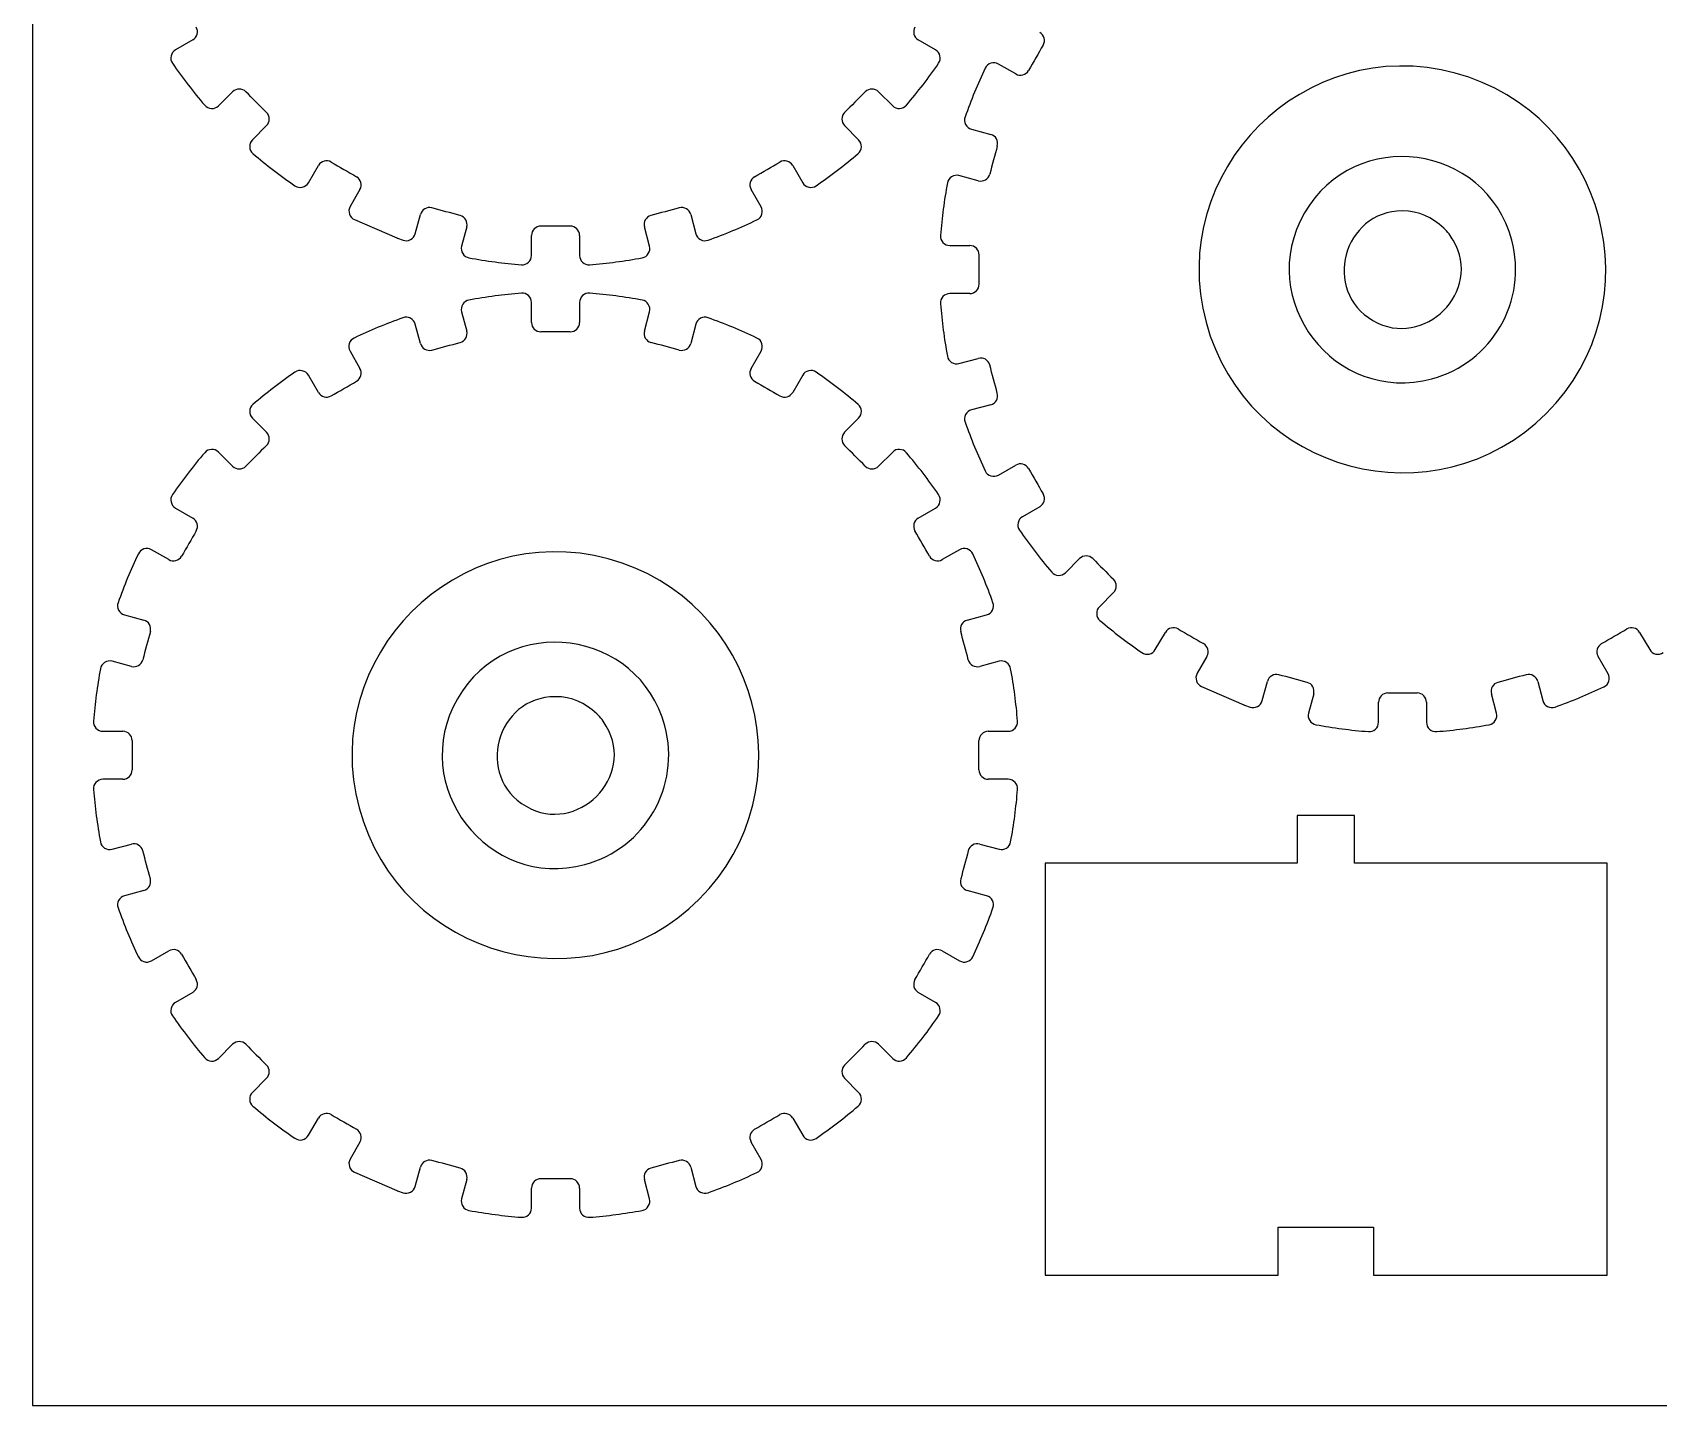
# Model space of a CAD drawing. Extents: x 827 to 1399, y 525 to 1105.
# Drawn here: x 829.5 to 916.3, y 525.4 to 598.8 of the extents above; entities that cross this region are included whole.
import ezdxf

# ---------------------------------------------------------------- set-up
doc = ezdxf.new("R2010")
doc.units = 0
doc.layers.get('0').update_dxf_attribs({"linetype": 'CONTINUOUS'})

msp = doc.modelspace()

# ---------------------------------------------------------------- linework, layer by layer
at = {"color": 1}
for p, q in [((829.465449, 1105.441268), (829.465449, 525.441268)), ((829.465449, 525.441268), (1399.465449, 525.441268))]:
    msp.add_line(p, q, dxfattribs=at)
at = {"color": 3}
for p, q in [((838.024849, 598.373468), (837.102449, 597.836868)), ((877.697749, 597.836768), (876.775249, 598.373468)), ((881.980949, 596.552368), (881.054749, 597.082968)), ((839.393649, 594.850968), (840.150749, 595.603068)), ((874.649349, 595.603068), (875.406549, 594.850868)), ((841.963349, 593.790468), (841.211149, 593.033168)), ((873.588949, 593.033268), (872.836749, 593.790468)), ((879.614649, 593.605868), (880.644649, 593.326068)), ((844.197149, 590.742168), (844.733949, 591.664568)), ((870.066249, 591.664568), (870.603049, 590.742168)), ((879.981049, 590.850068), (878.949249, 591.122868)), ((846.953849, 590.382868), (846.435149, 589.477568)), ((868.376749, 589.456868), (867.846249, 590.382968)), ((849.900349, 588.016468), (850.180149, 589.046568)), ((864.619949, 589.046568), (864.899749, 588.016668)), ((846.669649, 588.770568), (848.921849, 587.791068)), ((852.656149, 588.383068), (852.383349, 587.351068)), ((862.416849, 587.351068), (862.143949, 588.383068)), ((848.958449, 587.776868), (849.255049, 587.674768)), ((856.114749, 586.859968), (856.118249, 587.927168)), ((858.681749, 587.927268), (858.685349, 586.859968)), ((878.458049, 587.391468), (879.525249, 587.387868)), ((879.525149, 584.824468), (878.458049, 584.820968)), ((852.383349, 583.854868), (852.656249, 582.822868)), ((856.118249, 583.278768), (856.114749, 584.346068)), ((858.685349, 584.346068), (858.681749, 583.278668)), ((862.143949, 582.822868), (862.416849, 583.854868)), ((850.180149, 582.159268), (849.900349, 583.189368)), ((864.899649, 583.189568), (864.619949, 582.159368)), ((846.423149, 581.749168), (846.953849, 580.823068)), ((867.846249, 580.823068), (868.376749, 581.749168)), ((878.949249, 581.089468), (879.981149, 581.362268)), ((844.733849, 579.541468), (844.197249, 580.463868)), ((870.603049, 580.463968), (870.066349, 579.541468)), ((880.644549, 578.886268), (879.614649, 578.606668)), ((841.211149, 578.172868), (841.963349, 577.415568)), ((872.836749, 577.415468), (873.589049, 578.172868)), ((840.150749, 575.602968), (839.393649, 576.355068)), ((875.406549, 576.355168), (874.649349, 575.602968)), ((881.054749, 575.129368), (881.980949, 575.659968)), ((837.102449, 573.369168), (838.024849, 572.832568)), ((876.775249, 572.832568), (877.697749, 573.369268)), ((883.262549, 573.439968), (882.340149, 572.903368)), ((836.743249, 570.612468), (835.817049, 571.143068)), ((878.983149, 571.143168), (878.057049, 570.612568)), ((884.631349, 569.917468), (885.388449, 570.669568)), ((887.201049, 568.856968), (886.448849, 568.099668)), ((834.376949, 567.665968), (835.406949, 567.386168)), ((879.393149, 567.386168), (880.423149, 567.665968)), ((889.434849, 565.808668), (889.971649, 566.731068)), ((915.303949, 566.731068), (915.840749, 565.808668)), ((892.191549, 565.449368), (891.672849, 564.544068)), ((913.614449, 564.523368), (913.083949, 565.449468)), ((834.743349, 564.910168), (833.711549, 565.182968)), ((881.088549, 565.182968), (880.056749, 564.910168)), ((891.907349, 563.837068), (894.159549, 562.857568)), ((895.138049, 563.082968), (895.417849, 564.113068)), ((909.857649, 564.113068), (910.137449, 563.083168)), ((894.196149, 562.843368), (894.492749, 562.741268)), ((897.893849, 563.449568), (897.621049, 562.417568)), ((901.352449, 561.926468), (901.355949, 562.993668)), ((903.919449, 562.993768), (903.923049, 561.926468)), ((907.654549, 562.417568), (907.381649, 563.449568)), ((833.220349, 561.451568), (834.287549, 561.447968)), ((880.512449, 561.447968), (881.579749, 561.451568)), ((834.287449, 558.884568), (833.220349, 558.881068)), ((881.579749, 558.881068), (880.512549, 558.884568)), ((897.009249, 556.954168), (897.009249, 554.404068)), ((900.069349, 556.954168), (897.009249, 556.954168)), ((900.069349, 554.404068), (900.069349, 556.954168)), ((833.711549, 555.149568), (834.743449, 555.422368)), ((880.056649, 555.422368), (881.088549, 555.149568)), ((897.009249, 554.404068), (883.547349, 554.404068)), ((883.547349, 554.404068), (883.547349, 532.404968)), ((913.565949, 554.404068), (900.069349, 554.404068)), ((913.565949, 532.404968), (913.565949, 554.404068)), ((835.406849, 552.946368), (834.376949, 552.666768)), ((880.423149, 552.666768), (879.393249, 552.946368)), ((835.817049, 549.189468), (836.743249, 549.720068)), ((878.056849, 549.720068), (878.983049, 549.189468)), ((838.024849, 547.500068), (837.102449, 546.963468)), ((877.697749, 546.963368), (876.775249, 547.500068)), ((839.393649, 543.977568), (840.150749, 544.729668)), ((874.649349, 544.729668), (875.406549, 543.977468)), ((841.963349, 542.917068), (841.211149, 542.159768)), ((873.588949, 542.159868), (872.836749, 542.917068)), ((844.197149, 539.868768), (844.733949, 540.791168)), ((870.066249, 540.791168), (870.603049, 539.868768)), ((846.953849, 539.509468), (846.435149, 538.604168)), ((868.376749, 538.583468), (867.846249, 539.509568)), ((846.669649, 537.897168), (848.921849, 536.917668)), ((849.900349, 537.143068), (850.180149, 538.173168)), ((864.619949, 538.173168), (864.899749, 537.143268)), ((848.958449, 536.903468), (849.255049, 536.801368)), ((852.656149, 537.509668), (852.383349, 536.477668)), ((856.114749, 535.986568), (856.118249, 537.053768)), ((858.681749, 537.053868), (858.685349, 535.986568)), ((862.416849, 536.477668), (862.143949, 537.509668)), ((895.989249, 534.955168), (901.089249, 534.955268)), ((895.989249, 532.405168), (895.989249, 534.955168)), ((901.089249, 534.955268), (901.089349, 532.405268)), ((883.547349, 532.404968), (895.989249, 532.405168)), ((901.089349, 532.405268), (913.565949, 532.404968))]:
    msp.add_line(p, q, dxfattribs=at)
for points in [[(838.024849, 598.373468), (838.262449, 598.511668), (838.343849, 598.817668), (838.206449, 599.055668)], [(876.593649, 599.055668), (876.456249, 598.817668), (876.537649, 598.511668), (876.775249, 598.373468)], [(883.444149, 598.090268), (883.581549, 598.328268), (883.500149, 598.634268), (883.262549, 598.772468)], [(836.866149, 597.514168), (836.833449, 597.368568), (836.857449, 597.244268), (836.941949, 597.121368)], [(837.102449, 597.836868), (836.973349, 597.761768), (836.898849, 597.659868), (836.866149, 597.514168)], [(877.934049, 597.514068), (877.901349, 597.659768), (877.826849, 597.761668), (877.697749, 597.836768)], [(877.858149, 597.121168), (877.942749, 597.244168), (877.966749, 597.368468), (877.934049, 597.514068)], [(883.444149, 598.090268), (883.183549, 597.638968), (882.923049, 597.187568), (882.662449, 596.736268)], [(836.941949, 597.121368), (837.475849, 596.345268), (838.049349, 595.597468), (838.660949, 594.881068)], [(876.139149, 594.880968), (876.750749, 595.597268), (877.324449, 596.345068), (877.858149, 597.121168)], [(880.354849, 596.864368), (879.949549, 596.014068), (879.589249, 595.143168), (879.274349, 594.255468)], [(880.656949, 597.126468), (880.514449, 597.081868), (880.419049, 596.999168), (880.354849, 596.864368)], [(881.054749, 597.082968), (880.925149, 597.157268), (880.799549, 597.170968), (880.656949, 597.126468)], [(881.980949, 596.552368), (882.219349, 596.415768), (882.525049, 596.498268), (882.662449, 596.736268)], [(840.856749, 595.601968), (840.662349, 595.796268), (840.345749, 595.796768), (840.150749, 595.603068)], [(874.649349, 595.603068), (874.454349, 595.796768), (874.137749, 595.796268), (873.943349, 595.601968)], [(838.660949, 594.881068), (838.757949, 594.767468), (838.871449, 594.712168), (839.020749, 594.706068)], [(841.962249, 594.496468), (841.593749, 594.864968), (841.225249, 595.233468), (840.856749, 595.601968)], [(873.943349, 595.601968), (873.574849, 595.233468), (873.206349, 594.864968), (872.837849, 594.496468)], [(875.779449, 594.705968), (875.928649, 594.712068), (876.042149, 594.767268), (876.139149, 594.880968)], [(839.020749, 594.706068), (839.168949, 594.699968), (839.288449, 594.746468), (839.393649, 594.850968)], [(841.963349, 593.790468), (842.157049, 593.985468), (842.156549, 594.302068), (841.962249, 594.496468)], [(872.837849, 594.496468), (872.643549, 594.302068), (872.643049, 593.985468), (872.836749, 593.790468)], [(875.406549, 594.850868), (875.511749, 594.746368), (875.631249, 594.699868), (875.779449, 594.705968)], [(879.274349, 594.255468), (879.224449, 594.114668), (879.233449, 593.988768), (879.302649, 593.856468)], [(879.302649, 593.856468), (879.371949, 593.724068), (879.470449, 593.645068), (879.614649, 593.605868)], [(880.996549, 592.714168), (881.067649, 592.979568), (880.909849, 593.254068), (880.644649, 593.326068)], [(841.211149, 593.033168), (841.106649, 592.927968), (841.060249, 592.808468), (841.066349, 592.660268)], [(841.066349, 592.660268), (841.072449, 592.511068), (841.127749, 592.397568), (841.241349, 592.300568)], [(841.241349, 592.300568), (841.957749, 591.688968), (842.705549, 591.115368), (843.481649, 590.581668)], [(871.318549, 590.581568), (872.094649, 591.115468), (872.842449, 591.689068), (873.558849, 592.300568)], [(873.558849, 592.300568), (873.672449, 592.397568), (873.727749, 592.511168), (873.733849, 592.660368)], [(873.733849, 592.660368), (873.739949, 592.808568), (873.693449, 592.928068), (873.588949, 593.033268)], [(880.996549, 592.714168), (880.861549, 592.210768), (880.726649, 591.707368), (880.591849, 591.204068)], [(845.416049, 591.846068), (845.178049, 591.983468), (844.872149, 591.902068), (844.733949, 591.664568)], [(845.416049, 591.846068), (845.867349, 591.585568), (846.318649, 591.324968), (846.769949, 591.064568)], [(868.030249, 591.064568), (868.481549, 591.324968), (868.932849, 591.585568), (869.384149, 591.846068)], [(870.066249, 591.664568), (869.928049, 591.902068), (869.622149, 591.983468), (869.384149, 591.846068)], [(843.481649, 590.581668), (843.604549, 590.497068), (843.728849, 590.472968), (843.874449, 590.505668)], [(843.874449, 590.505668), (844.020249, 590.538368), (844.121949, 590.613068), (844.197149, 590.742168)], [(846.953849, 590.382868), (847.090549, 590.621368), (847.008049, 590.927168), (846.769949, 591.064568)], [(868.030249, 591.064568), (867.792149, 590.927168), (867.709649, 590.621368), (867.846249, 590.382968)], [(870.603049, 590.742168), (870.678249, 590.613068), (870.779949, 590.538368), (870.925749, 590.505668)], [(870.925749, 590.505668), (871.071349, 590.472968), (871.195649, 590.497068), (871.318549, 590.581568)], [(878.329849, 590.730468), (878.158349, 589.804268), (878.035449, 588.869868), (877.961249, 587.930868)], [(878.553949, 591.061868), (878.427749, 590.981968), (878.356949, 590.877368), (878.329849, 590.730468)], [(878.949249, 591.122868), (878.804949, 591.161068), (878.680049, 591.141768), (878.553949, 591.061868)], [(879.981049, 590.850068), (880.246749, 590.779868), (880.520649, 590.938568), (880.591849, 591.204068)], [(846.435149, 589.477568), (846.359449, 589.345368), (846.346549, 589.216268), (846.394449, 589.071668)], [(846.394449, 589.071668), (846.442449, 588.926968), (846.529849, 588.831368), (846.669649, 588.770568)], [(850.791949, 589.398468), (850.526549, 589.469568), (850.252149, 589.311668), (850.180149, 589.046568)], [(852.302149, 588.993868), (851.798849, 589.128768), (851.295449, 589.263668), (850.791949, 589.398468)], [(852.656149, 588.383068), (852.726349, 588.648768), (852.567649, 588.922668), (852.302149, 588.993868)], [(862.497949, 588.993868), (862.232449, 588.922668), (862.073749, 588.648768), (862.143949, 588.383068)], [(864.008049, 589.398468), (863.504649, 589.263668), (863.001349, 589.128768), (862.497949, 588.993868)], [(864.619949, 589.046568), (864.547949, 589.311668), (864.273549, 589.469568), (864.008049, 589.398468)], [(868.158149, 588.756868), (868.292949, 588.821168), (868.375649, 588.916668), (868.420249, 589.059268)], [(868.420249, 589.059268), (868.464749, 589.201768), (868.450949, 589.327268), (868.376749, 589.456868)], [(849.651849, 587.705568), (849.783149, 587.775168), (849.861349, 587.873068), (849.900349, 588.016468)], [(856.618249, 588.425568), (856.343449, 588.425568), (856.119149, 588.202068), (856.118249, 587.927168)], [(858.181749, 588.425568), (857.660549, 588.425568), (857.139449, 588.425568), (856.618249, 588.425568)], [(858.681749, 587.927268), (858.680849, 588.202068), (858.456549, 588.425568), (858.181749, 588.425568)], [(864.899749, 588.016668), (864.938949, 587.872468), (865.018049, 587.773968), (865.150349, 587.704668)], [(865.549349, 587.676468), (866.437149, 587.991168), (867.307849, 588.351568), (868.158149, 588.756868)], [(877.961249, 587.930868), (877.949549, 587.781968), (877.990749, 587.662668), (878.091949, 587.552768)], [(848.921849, 587.791068), (848.933949, 587.785768), (848.945949, 587.781168), (848.958449, 587.776868)], [(849.255049, 587.674768), (849.395549, 587.626368), (849.520549, 587.636068), (849.651849, 587.705568)], [(852.383349, 587.351068), (852.345249, 587.206768), (852.364449, 587.081868), (852.444349, 586.955768)], [(862.355849, 586.955568), (862.435749, 587.081768), (862.455049, 587.206668), (862.416849, 587.351068)], [(865.150349, 587.704668), (865.282649, 587.635368), (865.408549, 587.626468), (865.549349, 587.676468)], [(878.091949, 587.552768), (878.193149, 587.442968), (878.308649, 587.391968), (878.458049, 587.391468)], [(880.023549, 586.887868), (880.023549, 587.162668), (879.800049, 587.386968), (879.525249, 587.387868)], [(852.444349, 586.955768), (852.524249, 586.829568), (852.628849, 586.758768), (852.775749, 586.731668)], [(852.775749, 586.731668), (853.701949, 586.560168), (854.636349, 586.437368), (855.575349, 586.363168)], [(855.575349, 586.363168), (855.724249, 586.351468), (855.843649, 586.392668), (855.953549, 586.493868)], [(855.953549, 586.493868), (856.063349, 586.595068), (856.114249, 586.710668), (856.114749, 586.859968)], [(858.685349, 586.859968), (858.685849, 586.710668), (858.736849, 586.595068), (858.846649, 586.493868)], [(858.846649, 586.493868), (858.956549, 586.392668), (859.075849, 586.351468), (859.224749, 586.363168)], [(859.224749, 586.363168), (860.163749, 586.437368), (861.098149, 586.560268), (862.024349, 586.731668)], [(862.024349, 586.731668), (862.171249, 586.758768), (862.275949, 586.829468), (862.355849, 586.955568)], [(880.023549, 585.324468), (880.023549, 585.845568), (880.023549, 586.366768), (880.023549, 586.887868)], [(852.775749, 584.474268), (852.628849, 584.447168), (852.524249, 584.376368), (852.444349, 584.250168)], [(855.575349, 584.842868), (854.636349, 584.768668), (853.701949, 584.645768), (852.775749, 584.474268)], [(855.953549, 584.712168), (855.843649, 584.813368), (855.724249, 584.854568), (855.575349, 584.842868)], [(856.114749, 584.346068), (856.114249, 584.495368), (856.063349, 584.610968), (855.953549, 584.712168)], [(858.846649, 584.712168), (858.736849, 584.610968), (858.685849, 584.495368), (858.685349, 584.346068)], [(859.224749, 584.842868), (859.075849, 584.854568), (858.956549, 584.813368), (858.846649, 584.712168)], [(862.024449, 584.474268), (861.098249, 584.645768), (860.163849, 584.768668), (859.224749, 584.842868)], [(862.355849, 584.250168), (862.275949, 584.376368), (862.171349, 584.447168), (862.024449, 584.474268)], [(878.092049, 584.659768), (877.990849, 584.549868), (877.949549, 584.430568), (877.961249, 584.281668)], [(878.458049, 584.820968), (878.308749, 584.820468), (878.193149, 584.769568), (878.092049, 584.659768)], [(879.525149, 584.824468), (879.800049, 584.825368), (880.023549, 585.049668), (880.023549, 585.324468)], [(852.444349, 584.250168), (852.364449, 584.124168), (852.345149, 583.999168), (852.383349, 583.854868)], [(862.416849, 583.854868), (862.455049, 583.999168), (862.435749, 584.124168), (862.355849, 584.250168)], [(877.961249, 584.281668), (878.035449, 583.342568), (878.158349, 582.408168), (878.329849, 581.481868)], [(849.250849, 583.529568), (848.363049, 583.214768), (847.492149, 582.854468), (846.641949, 582.449168)], [(849.649849, 583.501368), (849.517549, 583.570668), (849.391549, 583.579568), (849.250849, 583.529568)], [(849.900349, 583.189368), (849.861149, 583.333568), (849.782149, 583.432068), (849.649849, 583.501368)], [(852.302249, 582.212068), (852.567749, 582.283268), (852.726449, 582.557168), (852.656249, 582.822868)], [(856.118249, 583.278768), (856.119149, 583.003868), (856.343449, 582.780368), (856.618249, 582.780368)], [(858.181749, 582.780368), (857.660549, 582.780368), (857.139449, 582.780368), (856.618249, 582.780368)], [(858.181749, 582.780368), (858.456549, 582.780368), (858.680849, 583.003868), (858.681749, 583.278668)], [(862.143949, 582.822868), (862.073749, 582.557168), (862.232449, 582.283268), (862.497949, 582.212068)], [(865.150349, 583.501468), (865.018049, 583.432168), (864.938849, 583.333768), (864.899649, 583.189568)], [(865.549349, 583.529668), (865.408649, 583.579668), (865.282649, 583.570768), (865.150349, 583.501468)], [(868.158049, 582.449168), (867.307849, 582.854468), (866.437049, 583.214968), (865.549349, 583.529668)], [(846.379749, 582.146868), (846.335249, 582.004268), (846.348949, 581.878668), (846.423149, 581.749168)], [(846.641949, 582.449168), (846.507049, 582.384868), (846.424349, 582.289368), (846.379749, 582.146868)], [(850.180149, 582.159268), (850.252149, 581.894168), (850.526649, 581.736268), (850.792049, 581.807368)], [(850.792049, 581.807368), (851.295449, 581.942268), (851.798849, 582.077168), (852.302249, 582.212068)], [(864.008049, 581.807368), (863.504649, 581.942368), (863.001249, 582.077268), (862.497949, 582.212068)], [(864.008049, 581.807368), (864.273449, 581.736268), (864.547949, 581.894168), (864.619949, 582.159368)], [(868.420249, 582.146768), (868.375649, 582.289368), (868.292949, 582.384868), (868.158049, 582.449168)], [(868.376749, 581.749168), (868.450949, 581.878668), (868.464749, 582.004368), (868.420249, 582.146768)], [(878.329849, 581.481868), (878.356949, 581.334968), (878.427749, 581.230368), (878.553949, 581.150468)], [(878.553949, 581.150468), (878.680049, 581.070568), (878.804949, 581.051268), (878.949249, 581.089468)], [(880.591949, 581.008268), (880.520749, 581.273768), (880.246849, 581.432468), (879.981149, 581.362268)], [(880.996549, 579.498168), (880.861649, 580.001568), (880.726849, 580.504968), (880.591949, 581.008268)], [(843.481749, 580.624368), (842.705649, 580.090568), (841.957749, 579.517068), (841.241349, 578.905468)], [(843.874449, 580.700268), (843.728949, 580.732968), (843.604649, 580.708968), (843.481749, 580.624368)], [(844.197249, 580.463868), (844.122149, 580.592968), (844.020249, 580.667568), (843.874449, 580.700268)], [(845.416049, 579.359868), (845.867349, 579.620368), (846.318649, 579.880868), (846.770049, 580.141468)], [(846.770049, 580.141468), (847.008049, 580.278868), (847.090549, 580.584568), (846.953849, 580.823068)], [(867.846249, 580.823068), (867.709749, 580.584668), (867.792149, 580.278968), (868.030149, 580.141568)], [(868.030149, 580.141568), (868.481449, 579.880968), (868.932849, 579.620368), (869.384149, 579.359868)], [(870.925749, 580.700368), (870.780049, 580.667668), (870.678149, 580.592968), (870.603049, 580.463968)], [(871.318549, 580.624468), (871.195649, 580.708968), (871.071349, 580.733068), (870.925749, 580.700368)], [(873.558849, 578.905468), (872.842449, 579.516968), (872.094649, 580.090568), (871.318549, 580.624468)], [(844.733849, 579.541468), (844.872049, 579.303868), (845.178049, 579.222468), (845.416049, 579.359868)], [(869.384149, 579.359868), (869.622149, 579.222468), (869.928149, 579.303868), (870.066349, 579.541468)], [(880.644549, 578.886268), (880.909749, 578.958268), (881.067649, 579.232768), (880.996549, 579.498168)], [(841.066349, 578.545768), (841.060249, 578.397568), (841.106649, 578.278068), (841.211149, 578.172868)], [(841.241349, 578.905468), (841.127749, 578.808468), (841.072449, 578.694968), (841.066349, 578.545768)], [(873.733849, 578.545768), (873.727749, 578.694968), (873.672449, 578.808468), (873.558849, 578.905468)], [(873.589049, 578.172868), (873.693549, 578.278068), (873.739949, 578.397568), (873.733849, 578.545768)], [(879.614649, 578.606668), (879.470449, 578.567468), (879.371949, 578.488368), (879.302649, 578.356068)], [(879.302649, 578.356068), (879.233349, 578.223768), (879.224449, 578.097768), (879.274449, 577.956968)], [(879.274449, 577.956968), (879.589249, 577.069168), (879.949549, 576.198268), (880.354849, 575.347968)], [(841.962249, 576.709568), (841.593749, 576.341068), (841.225249, 575.972568), (840.856749, 575.604068)], [(841.962249, 576.709568), (842.156549, 576.903968), (842.157049, 577.220568), (841.963349, 577.415568)], [(872.836749, 577.415468), (872.643049, 577.220468), (872.643549, 576.903768), (872.837949, 576.709468)], [(873.943349, 575.604068), (873.574949, 575.972568), (873.206449, 576.341068), (872.837949, 576.709468)], [(838.661049, 576.324968), (838.049449, 575.608668), (837.475849, 574.860768), (836.942049, 574.084668)], [(839.020749, 576.499968), (838.871549, 576.493868), (838.758049, 576.438668), (838.661049, 576.324968)], [(839.393649, 576.355068), (839.288449, 576.459568), (839.168949, 576.506068), (839.020749, 576.499968)], [(875.779449, 576.500068), (875.631249, 576.506168), (875.511749, 576.459668), (875.406549, 576.355168)], [(876.139249, 576.325068), (876.042149, 576.438668), (875.928649, 576.493968), (875.779449, 576.500068)], [(877.858249, 574.084768), (877.324349, 574.860868), (876.750849, 575.608768), (876.139249, 576.325068)], [(882.662449, 575.476068), (882.525049, 575.714068), (882.219349, 575.796468), (881.980949, 575.659968)], [(840.150749, 575.602968), (840.345749, 575.409268), (840.662349, 575.409768), (840.856749, 575.604068)], [(873.943349, 575.604068), (874.137749, 575.409768), (874.454349, 575.409268), (874.649349, 575.602968)], [(880.354849, 575.347968), (880.419049, 575.213168), (880.514449, 575.130468), (880.656949, 575.085868)], [(880.656949, 575.085868), (880.799449, 575.041368), (880.925149, 575.055068), (881.054749, 575.129368)], [(882.662449, 575.476068), (882.923049, 575.024768), (883.183549, 574.573468), (883.444149, 574.122168)], [(836.942049, 574.084668), (836.857449, 573.961768), (836.833449, 573.837468), (836.866149, 573.691868)], [(877.934149, 573.691968), (877.966849, 573.837568), (877.942749, 573.961868), (877.858249, 574.084768)], [(883.262549, 573.439968), (883.500149, 573.578168), (883.581549, 573.884168), (883.444149, 574.122168)], [(836.866149, 573.691868), (836.898849, 573.546068), (836.973349, 573.444268), (837.102449, 573.369168)], [(877.697749, 573.369268), (877.826749, 573.444368), (877.901449, 573.546268), (877.934149, 573.691968)], [(838.206449, 572.150368), (838.343849, 572.388368), (838.262449, 572.694368), (838.024849, 572.832568)], [(876.775249, 572.832568), (876.537649, 572.694368), (876.456249, 572.388368), (876.593649, 572.150368)], [(882.103849, 572.580668), (882.071149, 572.435068), (882.095149, 572.310768), (882.179649, 572.187868)], [(882.340149, 572.903368), (882.211049, 572.828268), (882.136549, 572.726368), (882.103849, 572.580668)], [(838.206449, 572.150368), (837.945849, 571.699068), (837.685349, 571.247668), (837.424749, 570.796368)], [(877.375449, 570.796368), (877.114849, 571.247668), (876.854249, 571.699068), (876.593649, 572.150368)], [(882.179649, 572.187868), (882.713549, 571.411768), (883.287049, 570.663968), (883.898649, 569.947568)], [(835.117149, 570.924468), (834.711849, 570.074168), (834.351549, 569.203268), (834.036649, 568.315568)], [(835.419249, 571.186568), (835.276749, 571.141968), (835.181349, 571.059268), (835.117149, 570.924468)], [(835.817049, 571.143068), (835.687449, 571.217368), (835.561849, 571.231068), (835.419249, 571.186568)], [(836.743249, 570.612468), (836.981649, 570.475868), (837.287349, 570.558368), (837.424749, 570.796368)], [(877.375449, 570.796368), (877.512849, 570.558368), (877.818549, 570.475868), (878.057049, 570.612568)], [(879.380849, 571.186568), (879.238249, 571.231068), (879.112649, 571.217368), (878.983149, 571.143168)], [(879.682949, 570.924468), (879.618749, 571.059268), (879.523349, 571.141968), (879.380849, 571.186568)], [(880.763449, 568.315568), (880.448549, 569.203268), (880.088249, 570.074168), (879.682949, 570.924468)], [(886.094449, 570.668468), (885.900049, 570.862768), (885.583449, 570.863268), (885.388449, 570.669568)], [(886.094449, 570.668468), (886.462949, 570.299968), (886.831449, 569.931468), (887.199949, 569.562968)], [(883.898649, 569.947568), (883.995649, 569.833968), (884.109149, 569.778668), (884.258449, 569.772568)], [(884.258449, 569.772568), (884.406649, 569.766468), (884.526149, 569.812968), (884.631349, 569.917468)], [(887.201049, 568.856968), (887.394749, 569.051968), (887.394249, 569.368568), (887.199949, 569.562968)], [(834.036649, 568.315568), (833.986749, 568.174768), (833.995749, 568.048868), (834.064949, 567.916568)], [(880.735149, 567.916568), (880.804349, 568.048868), (880.813349, 568.174768), (880.763449, 568.315568)], [(886.448849, 568.099668), (886.344349, 567.994468), (886.297949, 567.874968), (886.304049, 567.726768)], [(834.064949, 567.916568), (834.134249, 567.784168), (834.232749, 567.705168), (834.376949, 567.665968)], [(835.758849, 566.774268), (835.829949, 567.039668), (835.672149, 567.314168), (835.406949, 567.386168)], [(879.393149, 567.386168), (879.127949, 567.314168), (878.970149, 567.039668), (879.041249, 566.774268)], [(880.423149, 567.665968), (880.567349, 567.705168), (880.665849, 567.784168), (880.735149, 567.916568)], [(886.304049, 567.726768), (886.310149, 567.577568), (886.365449, 567.464068), (886.479049, 567.367068)], [(886.479049, 567.367068), (887.195449, 566.755468), (887.943249, 566.181868), (888.719349, 565.648168)], [(835.758849, 566.774268), (835.623849, 566.270868), (835.488949, 565.767468), (835.354149, 565.264168)], [(879.445949, 565.264168), (879.311149, 565.767468), (879.176249, 566.270868), (879.041249, 566.774268)], [(890.653749, 566.912568), (890.415749, 567.049968), (890.109849, 566.968568), (889.971649, 566.731068)], [(890.653749, 566.912568), (891.105049, 566.652068), (891.556349, 566.391468), (892.007649, 566.131068)], [(913.267949, 566.131068), (913.719249, 566.391468), (914.170549, 566.652068), (914.621849, 566.912568)], [(915.303949, 566.731068), (915.165749, 566.968568), (914.859849, 567.049968), (914.621849, 566.912568)], [(888.719349, 565.648168), (888.842249, 565.563568), (888.966549, 565.539468), (889.112149, 565.572168)], [(889.112149, 565.572168), (889.257949, 565.604868), (889.359649, 565.679568), (889.434849, 565.808668)], [(892.191549, 565.449368), (892.328249, 565.687868), (892.245749, 565.993668), (892.007649, 566.131068)], [(913.267949, 566.131068), (913.029849, 565.993668), (912.947349, 565.687868), (913.083949, 565.449468)], [(915.840749, 565.808668), (915.915949, 565.679568), (916.017649, 565.604868), (916.163449, 565.572168)], [(916.163449, 565.572168), (916.309049, 565.539468), (916.433349, 565.563568), (916.556249, 565.648068)], [(833.092149, 564.790568), (832.920649, 563.864368), (832.797749, 562.929968), (832.723549, 561.990968)], [(833.316249, 565.121968), (833.190049, 565.042068), (833.119249, 564.937468), (833.092149, 564.790568)], [(833.711549, 565.182968), (833.567249, 565.221168), (833.442349, 565.201868), (833.316249, 565.121968)], [(834.743349, 564.910168), (835.009049, 564.839968), (835.282949, 564.998668), (835.354149, 565.264168)], [(879.445949, 565.264168), (879.517149, 564.998668), (879.791049, 564.839968), (880.056749, 564.910168)], [(881.483849, 565.121968), (881.357749, 565.201868), (881.232849, 565.221168), (881.088549, 565.182968)], [(881.707949, 564.790568), (881.680849, 564.937468), (881.610049, 565.042068), (881.483849, 565.121968)], [(882.076549, 561.990868), (882.002349, 562.929968), (881.879449, 563.864368), (881.707949, 564.790568)], [(891.672849, 564.544068), (891.597149, 564.411868), (891.584249, 564.282768), (891.632149, 564.138168)], [(896.029649, 564.464968), (895.764249, 564.536068), (895.489849, 564.378168), (895.417849, 564.113068)], [(909.857649, 564.113068), (909.785649, 564.378168), (909.511249, 564.536068), (909.245749, 564.464968)], [(913.657949, 564.125768), (913.702449, 564.268268), (913.688649, 564.393768), (913.614449, 564.523368)], [(891.632149, 564.138168), (891.680149, 563.993468), (891.767549, 563.897868), (891.907349, 563.837068)], [(897.539849, 564.060368), (897.036549, 564.195268), (896.533149, 564.330168), (896.029649, 564.464968)], [(897.893849, 563.449568), (897.964049, 563.715268), (897.805349, 563.989168), (897.539849, 564.060368)], [(907.735649, 564.060368), (907.470149, 563.989168), (907.311449, 563.715268), (907.381649, 563.449568)], [(909.245749, 564.464968), (908.742349, 564.330168), (908.239049, 564.195268), (907.735649, 564.060368)], [(910.787049, 562.742968), (911.674849, 563.057668), (912.545549, 563.418068), (913.395849, 563.823368)], [(913.395849, 563.823368), (913.530649, 563.887668), (913.613349, 563.983168), (913.657949, 564.125768)], [(894.159549, 562.857568), (894.171649, 562.852268), (894.183649, 562.847668), (894.196149, 562.843368)], [(894.492749, 562.741268), (894.633249, 562.692868), (894.758249, 562.702568), (894.889549, 562.772068)], [(894.889549, 562.772068), (895.020849, 562.841668), (895.099049, 562.939568), (895.138049, 563.082968)], [(901.855949, 563.492068), (901.581149, 563.492068), (901.356849, 563.268568), (901.355949, 562.993668)], [(901.855949, 563.492068), (902.377149, 563.492068), (902.898249, 563.492068), (903.419449, 563.492068)], [(903.919449, 562.993768), (903.918549, 563.268568), (903.694249, 563.492068), (903.419449, 563.492068)], [(910.137449, 563.083168), (910.176649, 562.938968), (910.255749, 562.840468), (910.388049, 562.771168)], [(910.388049, 562.771168), (910.520349, 562.701868), (910.646249, 562.692968), (910.787049, 562.742968)], [(832.723549, 561.990968), (832.711849, 561.842068), (832.753049, 561.722768), (832.854249, 561.612868)], [(881.945949, 561.612968), (882.047049, 561.722768), (882.088249, 561.842068), (882.076549, 561.990868)], [(897.621049, 562.417568), (897.582949, 562.273268), (897.602149, 562.148368), (897.682049, 562.022268)], [(897.682049, 562.022268), (897.761949, 561.896068), (897.866549, 561.825268), (898.013449, 561.798168)], [(901.191249, 561.560368), (901.301049, 561.661568), (901.351949, 561.777168), (901.352449, 561.926468)], [(903.923049, 561.926468), (903.923549, 561.777168), (903.974549, 561.661568), (904.084349, 561.560368)], [(907.262049, 561.798168), (907.408949, 561.825268), (907.513649, 561.895968), (907.593549, 562.022068)], [(907.593549, 562.022068), (907.673449, 562.148268), (907.692749, 562.273168), (907.654549, 562.417568)], [(832.854249, 561.612868), (832.955449, 561.503068), (833.070949, 561.452068), (833.220349, 561.451568)], [(834.785849, 560.947968), (834.785849, 561.222768), (834.562349, 561.447068), (834.287549, 561.447968)], [(880.512449, 561.447968), (880.237649, 561.447068), (880.014149, 561.222768), (880.014149, 560.947968)], [(881.579749, 561.451568), (881.729149, 561.452068), (881.844649, 561.503068), (881.945949, 561.612968)], [(898.013449, 561.798168), (898.939649, 561.626668), (899.874049, 561.503868), (900.813049, 561.429668)], [(900.813049, 561.429668), (900.961949, 561.417968), (901.081349, 561.459168), (901.191249, 561.560368)], [(904.084349, 561.560368), (904.194249, 561.459168), (904.313549, 561.417968), (904.462449, 561.429668)], [(904.462449, 561.429668), (905.401449, 561.503868), (906.335849, 561.626768), (907.262049, 561.798168)], [(834.785849, 560.947968), (834.785849, 560.426868), (834.785849, 559.905668), (834.785849, 559.384568)], [(880.014149, 559.384568), (880.014149, 559.905668), (880.014149, 560.426868), (880.014149, 560.947968)], [(834.287449, 558.884568), (834.562349, 558.885468), (834.785849, 559.109768), (834.785849, 559.384568)], [(880.014149, 559.384568), (880.014149, 559.109768), (880.237649, 558.885468), (880.512549, 558.884568)], [(832.854349, 558.719868), (832.753149, 558.609968), (832.711849, 558.490668), (832.723549, 558.341768)], [(833.220349, 558.881068), (833.071049, 558.880568), (832.955449, 558.829668), (832.854349, 558.719868)], [(881.945749, 558.719868), (881.844649, 558.829668), (881.729049, 558.880568), (881.579749, 558.881068)], [(882.076549, 558.341768), (882.088249, 558.490668), (882.046949, 558.609968), (881.945749, 558.719868)], [(832.723549, 558.341768), (832.797749, 557.402668), (832.920649, 556.468268), (833.092149, 555.541968)], [(881.707949, 555.541968), (881.879449, 556.468268), (882.002349, 557.402668), (882.076549, 558.341768)], [(833.092149, 555.541968), (833.119249, 555.395068), (833.190049, 555.290468), (833.316249, 555.210568)], [(833.316249, 555.210568), (833.442349, 555.130668), (833.567249, 555.111368), (833.711549, 555.149568)], [(835.354249, 555.068368), (835.283049, 555.333868), (835.009149, 555.492568), (834.743449, 555.422368)], [(835.758849, 553.558268), (835.623949, 554.061668), (835.489149, 554.565068), (835.354249, 555.068368)], [(879.445849, 555.068368), (879.310949, 554.565068), (879.176149, 554.061668), (879.041249, 553.558268)], [(880.056649, 555.422368), (879.790949, 555.492568), (879.517049, 555.333868), (879.445849, 555.068368)], [(881.088549, 555.149568), (881.232849, 555.111368), (881.357749, 555.130668), (881.483849, 555.210568)], [(881.483849, 555.210568), (881.610049, 555.290468), (881.680849, 555.395068), (881.707949, 555.541968)], [(835.406849, 552.946368), (835.672049, 553.018368), (835.829949, 553.292868), (835.758849, 553.558268)], [(879.041249, 553.558268), (878.970149, 553.292868), (879.128049, 553.018368), (879.393249, 552.946368)], [(834.064949, 552.416168), (833.995649, 552.283868), (833.986749, 552.157868), (834.036749, 552.017068)], [(834.376949, 552.666768), (834.232749, 552.627568), (834.134249, 552.548468), (834.064949, 552.416168)], [(880.735149, 552.416168), (880.665849, 552.548468), (880.567349, 552.627568), (880.423149, 552.666768)], [(880.763349, 552.017068), (880.813349, 552.157868), (880.804449, 552.283768), (880.735149, 552.416168)], [(834.036749, 552.017068), (834.351549, 551.129268), (834.711849, 550.258368), (835.117149, 549.408068)], [(879.683049, 549.408168), (880.088349, 550.258368), (880.448649, 551.129268), (880.763349, 552.017068)], [(837.424749, 549.536168), (837.287349, 549.774168), (836.981649, 549.856568), (836.743249, 549.720068)], [(878.056849, 549.720068), (877.818449, 549.856668), (877.512649, 549.774168), (877.375349, 549.536168)], [(835.117149, 549.408068), (835.181349, 549.273268), (835.276749, 549.190568), (835.419249, 549.145968)], [(835.419249, 549.145968), (835.561749, 549.101468), (835.687449, 549.115168), (835.817049, 549.189468)], [(837.424749, 549.536168), (837.685349, 549.084868), (837.945849, 548.633568), (838.206449, 548.182268)], [(876.593649, 548.182268), (876.854249, 548.633568), (877.114849, 549.084868), (877.375349, 549.536168)], [(878.983049, 549.189468), (879.112549, 549.115268), (879.238249, 549.101468), (879.380649, 549.145968)], [(879.380649, 549.145968), (879.523249, 549.190568), (879.618749, 549.273268), (879.683049, 549.408168)], [(838.024849, 547.500068), (838.262449, 547.638268), (838.343849, 547.944268), (838.206449, 548.182268)], [(876.593649, 548.182268), (876.456249, 547.944268), (876.537649, 547.638268), (876.775249, 547.500068)], [(836.866149, 546.640768), (836.833449, 546.495168), (836.857449, 546.370868), (836.941949, 546.247968)], [(837.102449, 546.963468), (836.973349, 546.888368), (836.898849, 546.786468), (836.866149, 546.640768)], [(836.941949, 546.247968), (837.475849, 545.471868), (838.049349, 544.724068), (838.660949, 544.007668)], [(876.139149, 544.007568), (876.750749, 544.723868), (877.324449, 545.471668), (877.858149, 546.247768)], [(877.934049, 546.640668), (877.901349, 546.786368), (877.826849, 546.888268), (877.697749, 546.963368)], [(877.858149, 546.247768), (877.942749, 546.370768), (877.966749, 546.495068), (877.934049, 546.640668)], [(840.856749, 544.728568), (840.662349, 544.922868), (840.345749, 544.923368), (840.150749, 544.729668)], [(840.856749, 544.728568), (841.225249, 544.360068), (841.593749, 543.991568), (841.962249, 543.623068)], [(872.837849, 543.623068), (873.206349, 543.991568), (873.574849, 544.360068), (873.943349, 544.728568)], [(874.649349, 544.729668), (874.454349, 544.923368), (874.137749, 544.922868), (873.943349, 544.728568)], [(838.660949, 544.007668), (838.757949, 543.894068), (838.871449, 543.838768), (839.020749, 543.832668)], [(839.020749, 543.832668), (839.168949, 543.826568), (839.288449, 543.873068), (839.393649, 543.977568)], [(875.406549, 543.977468), (875.511749, 543.872968), (875.631249, 543.826468), (875.779449, 543.832568)], [(875.779449, 543.832568), (875.928649, 543.838668), (876.042149, 543.893868), (876.139149, 544.007568)], [(841.963349, 542.917068), (842.157049, 543.112068), (842.156549, 543.428668), (841.962249, 543.623068)], [(872.837849, 543.623068), (872.643549, 543.428668), (872.643049, 543.112068), (872.836749, 542.917068)], [(841.211149, 542.159768), (841.106649, 542.054568), (841.060249, 541.935068), (841.066349, 541.786868)], [(873.733849, 541.786968), (873.739949, 541.935168), (873.693449, 542.054668), (873.588949, 542.159868)], [(841.066349, 541.786868), (841.072449, 541.637668), (841.127749, 541.524168), (841.241349, 541.427168)], [(841.241349, 541.427168), (841.957749, 540.815568), (842.705549, 540.241968), (843.481649, 539.708268)], [(845.416049, 540.972668), (845.178049, 541.110068), (844.872149, 541.028668), (844.733949, 540.791168)], [(870.066249, 540.791168), (869.928049, 541.028668), (869.622149, 541.110068), (869.384149, 540.972668)], [(871.318549, 539.708168), (872.094649, 540.242068), (872.842449, 540.815668), (873.558849, 541.427168)], [(873.558849, 541.427168), (873.672449, 541.524168), (873.727749, 541.637768), (873.733849, 541.786968)], [(845.416049, 540.972668), (845.867349, 540.712168), (846.318649, 540.451568), (846.769949, 540.191168)], [(846.953849, 539.509468), (847.090549, 539.747968), (847.008049, 540.053768), (846.769949, 540.191168)], [(868.030249, 540.191168), (867.792149, 540.053768), (867.709649, 539.747968), (867.846249, 539.509568)], [(868.030249, 540.191168), (868.481549, 540.451568), (868.932849, 540.712168), (869.384149, 540.972668)], [(843.481649, 539.708268), (843.604549, 539.623668), (843.728849, 539.599568), (843.874449, 539.632268)], [(843.874449, 539.632268), (844.020249, 539.664968), (844.121949, 539.739668), (844.197149, 539.868768)], [(870.603049, 539.868768), (870.678249, 539.739668), (870.779949, 539.664968), (870.925749, 539.632268)], [(870.925749, 539.632268), (871.071349, 539.599568), (871.195649, 539.623668), (871.318549, 539.708168)], [(846.435149, 538.604168), (846.359449, 538.471968), (846.346549, 538.342868), (846.394449, 538.198268)], [(850.791949, 538.525068), (850.526549, 538.596168), (850.252149, 538.438268), (850.180149, 538.173168)], [(852.302149, 538.120468), (851.798849, 538.255368), (851.295449, 538.390268), (850.791949, 538.525068)], [(864.008049, 538.525068), (863.504649, 538.390268), (863.001349, 538.255368), (862.497949, 538.120468)], [(864.619949, 538.173168), (864.547949, 538.438268), (864.273549, 538.596168), (864.008049, 538.525068)], [(868.420249, 538.185868), (868.464749, 538.328368), (868.450949, 538.453868), (868.376749, 538.583468)], [(846.394449, 538.198268), (846.442449, 538.053568), (846.529849, 537.957968), (846.669649, 537.897168)], [(852.656149, 537.509668), (852.726349, 537.775368), (852.567649, 538.049268), (852.302149, 538.120468)], [(862.497949, 538.120468), (862.232449, 538.049268), (862.073749, 537.775368), (862.143949, 537.509668)], [(865.549349, 536.803068), (866.437149, 537.117768), (867.307849, 537.478168), (868.158149, 537.883468)], [(868.158149, 537.883468), (868.292949, 537.947768), (868.375649, 538.043268), (868.420249, 538.185868)], [(848.921849, 536.917668), (848.933949, 536.912368), (848.945949, 536.907768), (848.958449, 536.903468)], [(849.255049, 536.801368), (849.395549, 536.752968), (849.520549, 536.762668), (849.651849, 536.832168)], [(849.651849, 536.832168), (849.783149, 536.901768), (849.861349, 536.999668), (849.900349, 537.143068)], [(856.618249, 537.552168), (856.343449, 537.552168), (856.119149, 537.328668), (856.118249, 537.053768)], [(858.181749, 537.552168), (857.660549, 537.552168), (857.139449, 537.552168), (856.618249, 537.552168)], [(858.681749, 537.053868), (858.680849, 537.328668), (858.456549, 537.552168), (858.181749, 537.552168)], [(864.899749, 537.143268), (864.938949, 536.999068), (865.018049, 536.900568), (865.150349, 536.831268)], [(865.150349, 536.831268), (865.282649, 536.761968), (865.408549, 536.753068), (865.549349, 536.803068)], [(852.383349, 536.477668), (852.345249, 536.333368), (852.364449, 536.208468), (852.444349, 536.082368)], [(852.444349, 536.082368), (852.524249, 535.956168), (852.628849, 535.885368), (852.775749, 535.858268)], [(852.775749, 535.858268), (853.701949, 535.686768), (854.636349, 535.563968), (855.575349, 535.489768)], [(855.953549, 535.620468), (856.063349, 535.721668), (856.114249, 535.837268), (856.114749, 535.986568)], [(858.685349, 535.986568), (858.685849, 535.837268), (858.736849, 535.721668), (858.846649, 535.620468)], [(859.224749, 535.489768), (860.163749, 535.563968), (861.098149, 535.686868), (862.024349, 535.858268)], [(862.024349, 535.858268), (862.171249, 535.885368), (862.275949, 535.956068), (862.355849, 536.082168)], [(862.355849, 536.082168), (862.435749, 536.208368), (862.455049, 536.333268), (862.416849, 536.477668)], [(855.575349, 535.489768), (855.724249, 535.478068), (855.843649, 535.519268), (855.953549, 535.620468)], [(858.846649, 535.620468), (858.956549, 535.519268), (859.075849, 535.478068), (859.224749, 535.489768)]]:
    msp.add_open_spline(points, degree=3, dxfattribs=at)
at = {"color": 1}
for points in [[(905.448749, 596.597068), (897.391849, 598.756068), (889.987949, 591.352068), (892.146849, 583.295168)], [(910.317549, 578.426368), (916.216049, 584.324368), (913.505649, 594.438068), (905.448749, 596.597068)], [(908.474249, 587.670068), (907.086749, 592.851468), (900.086649, 593.772568), (897.404949, 589.127368)], [(897.404949, 589.127368), (894.722749, 584.481268), (899.019549, 578.882968), (904.201549, 580.269768)], [(904.201549, 580.269768), (907.423049, 581.132568), (909.336849, 584.448968), (908.474249, 587.670068)], [(892.146849, 583.295168), (894.305749, 575.238068), (904.419249, 572.528568), (910.317549, 578.426368)], [(860.211049, 570.657168), (852.154149, 572.816168), (844.750249, 565.412168), (846.909149, 557.355268)], [(865.079849, 552.486468), (870.978349, 558.384468), (868.267949, 568.498168), (860.211049, 570.657168)], [(863.236549, 561.730168), (861.849049, 566.911568), (854.848949, 567.832668), (852.167249, 563.187468)], [(852.167249, 563.187468), (849.485049, 558.541368), (853.781849, 552.943068), (858.963849, 554.329868)], [(858.963849, 554.329868), (862.185349, 555.192668), (864.099149, 558.509068), (863.236549, 561.730168)], [(846.909149, 557.355268), (849.068049, 549.298168), (859.181549, 546.588668), (865.079849, 552.486468)]]:
    msp.add_open_spline(points, degree=3, dxfattribs=at)
at = {"color": 7}
for points in [[(902.629049, 589.234668), (899.470849, 589.234668), (898.325549, 584.959868), (901.060249, 583.380368)], [(904.847349, 588.315868), (904.174449, 588.904668), (903.543549, 589.234668), (902.629049, 589.234668)], [(905.346049, 587.666268), (905.206649, 587.902068), (905.055449, 588.133868), (904.847349, 588.315868)], [(901.060249, 583.380368), (903.787249, 581.805368), (906.954949, 584.943268), (905.346049, 587.666268)], [(857.391349, 563.294768), (854.233149, 563.294768), (853.087849, 559.019968), (855.822549, 557.440468)], [(859.609649, 562.375968), (858.936749, 562.964768), (858.305849, 563.294768), (857.391349, 563.294768)], [(860.108349, 561.726368), (859.968949, 561.962168), (859.817749, 562.193968), (859.609649, 562.375968)], [(855.822549, 557.440468), (858.549549, 555.865468), (861.717249, 559.003368), (860.108349, 561.726368)]]:
    msp.add_open_spline(points, degree=3, dxfattribs=at)

doc.saveas('drawing.dxf')
